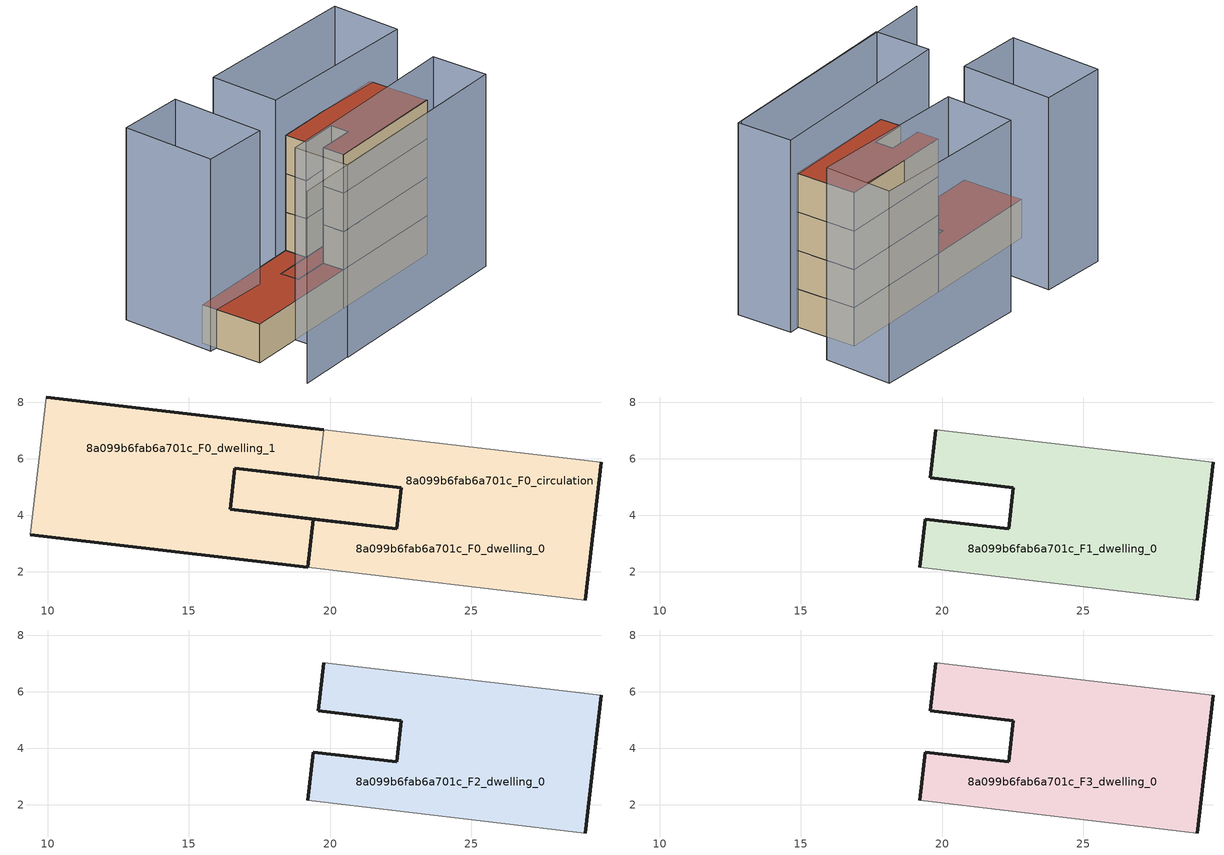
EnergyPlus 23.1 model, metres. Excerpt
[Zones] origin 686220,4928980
8a099b6fab6a701c_F0_dwelling_0
 floor ground (EU_floor_Construction): 29.6,5.87 29.03,1 19.2,2.15 19.4,3.86 22.35,3.51 22.52,4.98 19.58,5.32 19.78,7.03 z0; 22.52,4.98 22.35,3.51 19.4,3.86 16.46,4.21 16.63,5.67 z0
 wall outside (EU_wall_Construction): 29.03,1 29.6,5.87 / 19.58,5.32 22.52,4.98 22.35,3.51 19.4,3.86 19.2,2.15 z0:3
 wall adiabatic (EU_wall_Construction): 29.6,5.87 19.78,7.03 / 19.2,2.15 29.03,1 z0:3
 wall to 8a099b6fab6a701c_F0_dwelling_1 (EU_wall_Construction): 19.78,7.03 19.58,5.32 z0:3
 roof outside (EU_floor_Construction): 22.35,3.51 22.52,4.98 16.63,5.67 16.46,4.21 19.4,3.86 z3
8a099b6fab6a701c_F0_dwelling_1
 floor ground (EU_floor_Construction): 19.78,7.03 19.58,5.32 16.63,5.67 16.46,4.21 19.4,3.86 19.2,2.15 9.38,3.31 9.95,8.19 z0; 22.52,4.98 22.35,3.51 19.4,3.86 16.46,4.21 16.63,5.67 z0
 wall outside (EU_wall_Construction): 9.38,3.31 19.2,2.15 19.4,3.86 16.46,4.21 16.63,5.67 19.58,5.32 / 19.78,7.03 9.95,8.19 z0:3
 wall adiabatic (EU_wall_Construction): 9.95,8.19 9.38,3.31 z0:3
 roof outside (EU_roof_Construction): 22.35,3.51 22.52,4.98 16.63,5.67 16.46,4.21 19.4,3.86 z3; 19.2,2.15 19.4,3.86 16.46,4.21 16.63,5.67 19.58,5.32 19.78,7.03 9.95,8.19 9.38,3.31 z3
8a099b6fab6a701c_F0_circulation
 floor ground (EU_floor_Construction): 29.6,5.87 29.03,1 19.2,2.15 19.4,3.86 22.35,3.51 22.52,4.98 19.58,5.32 19.78,7.03 z0; 22.52,4.98 22.35,3.51 19.4,3.86 16.46,4.21 16.63,5.67 z0; 19.78,7.03 19.58,5.32 16.63,5.67 16.46,4.21 19.4,3.86 19.2,2.15 9.38,3.31 9.95,8.19 z0
 wall outside (EU_wall_Construction): 16.63,5.67 16.46,4.21 22.35,3.51 22.52,4.98 16.63,5.67 z0:3
 roof outside (EU_roof_Construction): 22.35,3.51 22.52,4.98 16.63,5.67 16.46,4.21 19.4,3.86 z3; 29.03,1 29.6,5.87 19.78,7.03 19.58,5.32 22.52,4.98 22.35,3.51 19.4,3.86 19.2,2.15 z3; 19.2,2.15 19.4,3.86 16.46,4.21 16.63,5.67 19.58,5.32 19.78,7.03 9.95,8.19 9.38,3.31 z3
8a099b6fab6a701c_F1_dwelling_0
 floor to 8a099b6fab6a701c_F0_dwelling_0 (EU_floor_Construction): 29.6,5.87 29.03,1 19.2,2.15 19.4,3.86 22.35,3.51 22.52,4.98 19.58,5.32 19.78,7.03 z3
 wall outside (EU_wall_Construction): 29.03,1 29.6,5.87 / 19.78,7.03 19.58,5.32 22.52,4.98 22.35,3.51 19.4,3.86 19.2,2.15 z3:6
 wall adiabatic (EU_wall_Construction): 29.6,5.87 19.78,7.03 / 19.2,2.15 29.03,1 z3:6
8a099b6fab6a701c_F2_dwelling_0
 floor to 8a099b6fab6a701c_F1_dwelling_0 (EU_floor_Construction): 29.6,5.87 29.03,1 19.2,2.15 19.4,3.86 22.35,3.51 22.52,4.98 19.58,5.32 19.78,7.03 z6
 wall outside (EU_wall_Construction): 29.03,1 29.6,5.87 / 19.78,7.03 19.58,5.32 22.52,4.98 22.35,3.51 19.4,3.86 19.2,2.15 z6:9
 wall adiabatic (EU_wall_Construction): 29.6,5.87 19.78,7.03 / 19.2,2.15 29.03,1 z6:9
8a099b6fab6a701c_F3_dwelling_0
 floor to 8a099b6fab6a701c_F2_dwelling_0 (EU_floor_Construction): 29.6,5.87 29.03,1 19.2,2.15 19.4,3.86 22.35,3.51 22.52,4.98 19.58,5.32 19.78,7.03 z9
 wall outside (EU_wall_Construction): 29.03,1 29.6,5.87 / 19.78,7.03 19.58,5.32 22.52,4.98 22.35,3.51 19.4,3.86 19.2,2.15 z9:12
 wall adiabatic (EU_wall_Construction): 29.6,5.87 19.78,7.03 / 19.2,2.15 29.03,1 z9:12
 roof outside (EU_roof_Construction): 29.03,1 29.6,5.87 19.78,7.03 19.58,5.32 22.52,4.98 22.35,3.51 19.4,3.86 19.2,2.15 z12
shading: 8.32,-1.01 29.09,-3.36 / 29.43,-3.4 13.04,-1.61 / 13.04,-1.61 13.52,2.82 / 13.52,2.82 29.91,1.03 / 29.91,1.03 29.43,-3.4 / 19.91,12.85 33.17,10.63 / 33.17,10.63 32.26,5.17 / 32.26,5.17 18.99,7.39 / 18.99,7.39 19.91,12.85 / 15.75,13.56 14.53,6.2 / 14.53,6.2 9.19,7.09 / 9.19,7.09 10.41,14.44 / 10.41,14.44 15.75,13.56 z0:15
[Building]
EU S2 Campaign: North Axis=0; Terrain=City; Solar Distribution=FullExterior
[Site:Location]
Bologna: Latitude=44.5; Longitude=11.25; Time Zone=1; Elevation=37
[SizingPeriod:WeatherFileDays]
AnnualSizingPeriod: Begin Month=1; Begin Day of Month=1; End Month=12; End Day of Month=31; Day of Week for Start Day=Monday; Use Weather File Daylight Saving Period=No; Use Weather File Rain and Snow Indicators=No
[MATERIAL]
EU_InternalMass_Material: Roughness=MediumRough; Thickness=0.1; Conductivity=1; Density=1800; Specific Heat=900; Thermal Absorptance=0.9; Solar Absorptance=0.7; Visible Absorptance=0.7
[MATERIAL:NOMASS] Roughness=MediumRough; Thermal Absorptance=0.9; Solar Absorptance=0.7; Visible Absorptance=0.7
Name | Thermal Resistance
EU_wall_NoMass | 0.937881
EU_roof_NoMass | 0.548572
EU_floor_NoMass | 0.71348
[CONSTRUCTION]
EU_wall_Construction: EU_wall_NoMass
EU_roof_Construction: EU_roof_NoMass
EU_floor_Construction: EU_floor_NoMass
EU_InternalMass_Construction: EU_InternalMass_Material
[ZONE] Type=1; Multiplier=1; Ceiling Height=autocalculate; Floor Area=autocalculate; Part of Total Floor Area=Yes
Name | Volume
8a099b6fab6a701c_F0_dwelling_0 | 158.852
8a099b6fab6a701c_F1_dwelling_0; 8a099b6fab6a701c_F2_dwelling_0; 8a099b6fab6a701c_F3_dwelling_0 | 132.62
8a099b6fab6a701c_F0_dwelling_1 | 158.854
8a099b6fab6a701c_F0_circulation | 291.472
[INTERNALMASS] Construction=EU_InternalMass_Construction
Name | Zone or ZoneList | Surface Area
8a099b6fab6a701c_F0_dwelling_0_EU_InternalMass | 8a099b6fab6a701c_F0_dwelling_0 | 44.2067
8a099b6fab6a701c_F0_dwelling_1_EU_InternalMass | 8a099b6fab6a701c_F0_dwelling_1 | 44.2067
8a099b6fab6a701c_F1_dwelling_0_EU_InternalMass | 8a099b6fab6a701c_F1_dwelling_0 | 97.4285
8a099b6fab6a701c_F2_dwelling_0_EU_InternalMass | 8a099b6fab6a701c_F2_dwelling_0 | 97.4285
8a099b6fab6a701c_F3_dwelling_0_EU_InternalMass | 8a099b6fab6a701c_F3_dwelling_0 | 97.4285
[OTHEREQUIPMENT] Fuel Type=Electricity; Design Level Calculation Method=Watts/Area; Power per Zone Floor Area=1; Fraction Latent=0; Fraction Radiant=0; Fraction Lost=0; Carbon Dioxide Generation Rate=0; EndUse Subcategory=EU_Step8_InternalGains
Name | Zone or ZoneList or Space or SpaceList | Schedule
EU_Step8_InternalGain_8a099b6fab6a701c_F0_dwelling_0_f000 | 8a099b6fab6a701c_F0_dwelling_0 | EU_Step8_GainSchedule_8a099b6fab6a701c_F0_dwelling_0_f000
EU_Step8_InternalGain_8a099b6fab6a701c_F0_dwelling_1_f000 | 8a099b6fab6a701c_F0_dwelling_1 | EU_Step8_GainSchedule_8a099b6fab6a701c_F0_dwelling_1_f000
EU_Step8_InternalGain_8a099b6fab6a701c_F1_dwelling_0_f000 | 8a099b6fab6a701c_F1_dwelling_0 | EU_Step8_GainSchedule_8a099b6fab6a701c_F1_dwelling_0_f000
EU_Step8_InternalGain_8a099b6fab6a701c_F2_dwelling_0_f000 | 8a099b6fab6a701c_F2_dwelling_0 | EU_Step8_GainSchedule_8a099b6fab6a701c_F2_dwelling_0_f000
EU_Step8_InternalGain_8a099b6fab6a701c_F3_dwelling_0_f000 | 8a099b6fab6a701c_F3_dwelling_0 | EU_Step8_GainSchedule_8a099b6fab6a701c_F3_dwelling_0_f000
[ZONEINFILTRATION:DESIGNFLOWRATE]
EU_Circulation_Infiltration_8a099b6fab6a701c_F0_circulation: Zone or ZoneList or Space or SpaceList=8a099b6fab6a701c_F0_circulation; Schedule=EU_AlwaysOn; Design Flow Rate Calculation Method=Flow/Area; Flow Rate per Floor Area=0.0005; Constant Term Coefficient=1; Temperature Term Coefficient=0; Velocity Term Coefficient=0; Velocity Squared Term Coefficient=0
[ZONEVENTILATION:DESIGNFLOWRATE] Schedule=EU_AlwaysOn; Design Flow Rate Calculation Method=AirChanges/Hour; Air Changes per Hour=0.687892; Ventilation Type=Natural; Fan Pressure Rise=0; Fan Total Efficiency=1; Constant Term Coefficient=1; Temperature Term Coefficient=0; Velocity Term Coefficient=0; Velocity Squared Term Coefficient=0; Minimum Indoor Temperature=-100; Maximum Indoor Temperature=100; Delta Temperature=-100; Minimum Outdoor Temperature=-100; Maximum Outdoor Temperature=100; Maximum Wind Speed=40
Name | Zone or ZoneList or Space or SpaceList
EU_ConstantAir_8a099b6fab6a701c_F0_dwelling_0 | 8a099b6fab6a701c_F0_dwelling_0
EU_ConstantAir_8a099b6fab6a701c_F0_dwelling_1 | 8a099b6fab6a701c_F0_dwelling_1
EU_ConstantAir_8a099b6fab6a701c_F1_dwelling_0 | 8a099b6fab6a701c_F1_dwelling_0
EU_ConstantAir_8a099b6fab6a701c_F2_dwelling_0 | 8a099b6fab6a701c_F2_dwelling_0
EU_ConstantAir_8a099b6fab6a701c_F3_dwelling_0 | 8a099b6fab6a701c_F3_dwelling_0
[HVACTEMPLATE:THERMOSTAT] Constant Heating Setpoint=20; Constant Cooling Setpoint=50
EU_HeatOnly_8a099b6fab6a701c_F0_dwelling_0; EU_HeatOnly_8a099b6fab6a701c_F0_dwelling_1; EU_HeatOnly_8a099b6fab6a701c_F1_dwelling_0; EU_HeatOnly_8a099b6fab6a701c_F2_dwelling_0; EU_HeatOnly_8a099b6fab6a701c_F3_dwelling_0
[HVACTEMPLATE:ZONE:IDEALLOADSAIRSYSTEM] System Availability Schedule=EU_AlwaysOn; Maximum Heating Supply Air Temperature=50; Minimum Cooling Supply Air Temperature=13; Maximum Heating Supply Air Humidity Ratio=0.0156; Minimum Cooling Supply Air Humidity Ratio=0.0077; Heating Limit=NoLimit; Cooling Limit=NoLimit; Heating Availability Schedule=EU_AlwaysOn; Cooling Availability Schedule=EU_CoolingOff; Dehumidification Control Type=ConstantSensibleHeatRatio; Cooling Sensible Heat Ratio=0.7; Dehumidification Setpoint=60; Humidification Control Type=None; Humidification Setpoint=30; Outdoor Air Method=None; Outdoor Air Flow Rate per Person=0.00944; Outdoor Air Flow Rate per Zone Floor Area=0; Outdoor Air Flow Rate per Zone=0; Demand Controlled Ventilation Type=None; Outdoor Air Economizer Type=NoEconomizer; Heat Recovery Type=None; Sensible Heat Recovery Effectiveness=0.7; Latent Heat Recovery Effectiveness=0.65
Name | Template Thermostat
8a099b6fab6a701c_F0_dwelling_0 | EU_HeatOnly_8a099b6fab6a701c_F0_dwelling_0
8a099b6fab6a701c_F0_dwelling_1 | EU_HeatOnly_8a099b6fab6a701c_F0_dwelling_1
8a099b6fab6a701c_F1_dwelling_0 | EU_HeatOnly_8a099b6fab6a701c_F1_dwelling_0
8a099b6fab6a701c_F2_dwelling_0 | EU_HeatOnly_8a099b6fab6a701c_F2_dwelling_0
8a099b6fab6a701c_F3_dwelling_0 | EU_HeatOnly_8a099b6fab6a701c_F3_dwelling_0
[SIZING:ZONE] Zone Cooling Design Supply Air Temperature Input Method=SupplyAirTemperature; Zone Cooling Design Supply Air Temperature=13; Zone Heating Design Supply Air Temperature Input Method=SupplyAirTemperature; Zone Heating Design Supply Air Temperature=50; Zone Cooling Design Supply Air Humidity Ratio=0.008; Zone Heating Design Supply Air Humidity Ratio=0.008; Cooling Design Air Flow Method=DesignDay; Cooling Design Air Flow Rate=0; Cooling Minimum Air Flow per Zone Floor Area=0.000762; Cooling Minimum Air Flow=0; Cooling Minimum Air Flow Fraction=0.2; Heating Design Air Flow Method=DesignDay; Heating Design Air Flow Rate=0; Heating Maximum Air Flow per Zone Floor Area=0.002032; Heating Maximum Air Flow=0.141576; Heating Maximum Air Flow Fraction=0.3; Account for Dedicated Outdoor Air System=No; Dedicated Outdoor Air System Control Strategy=NeutralSupplyAir; Dedicated Outdoor Air Low Setpoint Temperature for Design=autosize; Dedicated Outdoor Air High Setpoint Temperature for Design=autosize; Zone Load Sizing Method=Sensible Load Only No Latent Load; Zone Latent Cooling Design Supply Air Humidity Ratio Input Method=HumidityRatioDifference; Zone Cooling Design Supply Air Humidity Ratio Difference=0.005; Zone Latent Heating Design Supply Air Humidity Ratio Input Method=HumidityRatioDifference; Zone Humidification Design Supply Air Humidity Ratio Difference=0.005
8a099b6fab6a701c_F0_dwelling_0; 8a099b6fab6a701c_F0_dwelling_1; 8a099b6fab6a701c_F1_dwelling_0; 8a099b6fab6a701c_F2_dwelling_0; 8a099b6fab6a701c_F3_dwelling_0
[SCHEDULE:CONSTANT]
Name | Hourly Value
EU_AlwaysOn | 1
EU_CoolingOff | 0
[SCHEDULE:FILE] Column Number=1; Rows to Skip at Top=0; Number of Hours of Data=8760; Column Separator=Comma; Interpolate to Timestep=No; Minutes per Item=60; Adjust Schedule for Daylight Savings=Yes
Name | File
EU_Step8_GainSchedule_8a099b6fab6a701c_F0_dwelling_0_f000 | ../../schedules/8a099b6fab6a701c/8a099b6fab6a701c_F0_dwelling_0_f000_gain.csv
EU_Step8_GainSchedule_8a099b6fab6a701c_F0_dwelling_1_f000 | ../../schedules/8a099b6fab6a701c/8a099b6fab6a701c_F0_dwelling_1_f000_gain.csv
EU_Step8_GainSchedule_8a099b6fab6a701c_F1_dwelling_0_f000 | ../../schedules/8a099b6fab6a701c/8a099b6fab6a701c_F1_dwelling_0_f000_gain.csv
EU_Step8_GainSchedule_8a099b6fab6a701c_F2_dwelling_0_f000 | ../../schedules/8a099b6fab6a701c/8a099b6fab6a701c_F2_dwelling_0_f000_gain.csv
EU_Step8_GainSchedule_8a099b6fab6a701c_F3_dwelling_0_f000 | ../../schedules/8a099b6fab6a701c/8a099b6fab6a701c_F3_dwelling_0_f000_gain.csv
